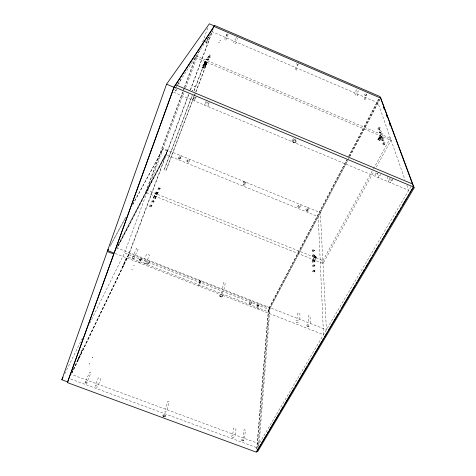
<?xml version="1.0" encoding="UTF-8"?>
<svg xmlns="http://www.w3.org/2000/svg" width="476" height="476" viewBox="0 0 476 476"><rect width="100%" height="100%" fill="white"/><g stroke="black" fill="none" stroke-linecap="round" stroke-linejoin="round"><path stroke-width="0.36" stroke-dasharray="2.38 1.78" d="M299.874 319.372L299.922 314.023L297.22 312.964L297.137 318.307M300.88 204.722L300.856 207.655L298.833 206.828L298.88 203.901M210.446 55.609C209.714 54.46 207.869 55.049 209.94 55.603C212.153 57.846 206.15 57.358 208.875 54.877M209.886 57.072L208.262 56.382M209.006 58.149C208.113 56.168 205.567 58.816 207.494 59.482C209.779 60.172 208.97 57.697 207.357 57.453M208.44 59.637L206.792 58.935M385.048 142.788C384.328 140.718 381.377 143.175 383.329 143.996C385.584 144.811 385.108 142.366 383.412 141.955M384.269 144.204L382.639 143.377M205.995 63.481C205.085 61.428 202.437 64.159 204.43 64.861C206.81 65.545 205.941 63.028 204.287 62.761M383.787 138.879L382.234 138.028L383.787 138.879L382.966 140.319L381.568 139.73L382.401 137.725L381.913 136.297L380.009 135.499L377.855 139.474L379.854 140.575L380.764 138.891A1.803 0.446 -65.2 0 1 381.8 137.957L381.978 138.492L380.068 137.689L379.89 137.153A1.803 0.44 -65.3 0 0 378.86 138.094L377.95 139.777M205.412 65.01L203.71 64.284M296.703 68.02L296.607 70.525L295.346 69.984L295.459 67.485M383.025 140.283L381.413 139.468M204.412 66.277C203.496 64.183 200.801 66.961 202.824 67.675C205.251 68.365 204.347 65.825 202.681 65.539M203.829 67.824L202.098 67.092M292.026 141.628L292.222 137.463M381.377 131.418C380.675 129.466 377.885 131.798 379.729 132.578C381.645 133.292 381.454 130.936 379.818 130.632M380.639 132.786L379.08 132.001M380.223 127.854C379.521 125.926 376.778 128.246 378.61 128.996C380.491 129.704 380.294 127.372 378.682 127.08M379.497 129.204L377.968 128.425M258.016 447.154L269.309 309.418L347.415 160.757M256.707 448.975L268.452 309.245L346.849 159.769M256.915 449.041L268.625 309.15L346.992 159.775M205.239 64.296A0.916 0.881 51.6 0 0 204.037 65.236A0.916 0.881 51.6 0 0 205.483 65.849A0.916 0.881 51.6 0 0 205.239 64.296L205.513 61.517L205.174 61.374L193.851 90.97M380.223 135.737L381.788 136.499L380.223 135.702L381.514 133.429L382.918 133.958L379.854 140.575M244.515 438.39L245.408 430.137L244.051 429.632L243.135 437.878M259.015 304.116L258.492 308.942L257.439 308.537L257.974 303.712M235.233 434.957L235.995 428.894L233.567 427.995L232.776 434.047M252.024 301.385L251.584 304.908L249.716 304.176L250.174 300.665M82.854 348.563L83.11 347.944L82.872 348.533M223.94 289.7L225.303 282.881L223.762 282.274L222.369 289.087M245.443 182.082L244.694 185.83L243.534 185.36L244.301 181.618M206.578 63.659L206.34 64.087L204.317 63.237C205.079 62.041 207.476 63.707 206.126 64.932M207.822 59.976C202.461 56.977 211.398 62.219 206.162 59.268M204.085 64.778C204.329 62.981 206.941 64.105 205.757 65.48M167.022 409.753L169.105 401.839L167.719 401.327L165.612 409.229M200.818 281.381L199.605 285.981L198.534 285.564L199.759 280.965M209.392 35.855L206.138 43.578L208.559 36.593M184.087 88.03L145.579 192.387L323.049 263.502L373.493 172.116M184.349 87.334L195.386 57.417L196.332 55.96L390.278 138.236L391.022 140.355L375.998 167.576M184.533 87.911L146.822 190.019L322.901 260.652L323.049 263.502M184.789 87.215L196.332 55.96M89.732 323.311L124.539 252.929L162.899 149.321L167.546 151.219L117.257 247.455M132.721 204.46L163.161 148.601L184.069 92.13M185.616 87.947L199.557 50.295M202.651 41.93L208.071 27.287M175.424 90.452C175.085 91.547 175.852 89.292 175.495 90.434M188.716 94.028L127.717 256.975L268.238 311.792L347.73 160.537M190.281 89.851L212.183 31.357M71.888 373.184L128.806 254.714L188.918 94.159M190.471 90.077L213.153 29.464M204.085 64.099C209.66 66.688 200.575 64.587 204.085 64.099L204.561 62.796M149.595 206.382L150.065 205.144M151.79 201.889L152.255 200.664M157.473 193.262L157.318 193.595L155.491 192.875L155.646 192.536L157.473 193.262L155.396 198.403L153.564 197.683L154.926 194.363M164.012 170.015L192.28 95.129M153.564 197.683L155.646 192.536M164.577 168.813L192.137 95.813M193.91 91.178L205.174 61.374L204.109 65.468M154.367 196.35C151.654 198.855 156.372 200.473 155.908 196.874M155.997 193.274L156.449 192.072M151.154 207.006A0.839 0.393 20.6 0 0 150.136 206.227A0.839 0.393 20.6 0 0 149.839 206.846A0.839 0.393 20.6 0 0 151.154 207.006L151.624 205.769A0.839 0.393 20.6 0 0 150.6 204.995A0.839 0.393 20.6 0 0 150.303 205.608A0.839 0.393 20.6 0 0 151.624 205.769M156.152 193.982L156.354 193.44M158.014 189.139L158.46 187.955M204.793 65.462L205.049 64.796M157.943 192.673A0.803 0.363 20.8 0 1 156.687 192.506A0.803 0.363 20.8 0 1 156.961 191.941A0.803 0.363 20.8 0 1 157.943 192.673L157.491 193.869A0.803 0.363 20.8 0 1 156.235 193.708A0.803 0.363 20.8 0 1 156.509 193.137L156.723 192.637M205.061 64.944L205.317 64.278M153.326 202.502A0.827 0.387 20.7 0 0 152.32 201.741A0.827 0.387 20.7 0 0 152.028 202.342A0.827 0.387 20.7 0 0 153.326 202.502L153.79 201.277A0.827 0.381 20.7 0 0 152.784 200.521A0.827 0.381 20.7 0 0 152.493 201.116A0.827 0.381 20.7 0 0 153.79 201.277M155.396 198.403L156.753 195.089M165.886 170.765L194.03 96.545M194.256 95.95L207.185 62.219L205.281 61.565L206.953 62.285L205.531 61.517L204.555 64.29M166.439 169.557L207.185 62.219L205.287 65.968M206.197 42.537C205.888 43.429 206.542 41.626 206.221 42.566M159.484 189.734A0.791 0.351 20.9 0 0 158.514 189.014A0.791 0.351 20.9 0 0 158.246 189.567A0.791 0.351 20.9 0 0 159.484 189.734L159.936 188.55A0.797 0.351 20.9 0 0 158.96 187.83A0.797 0.351 20.9 0 0 158.698 188.377A0.797 0.351 20.9 0 0 159.936 188.55M98.514 384.43L100.847 378.819L98.312 377.885L95.956 383.483M149.642 261.389L148.304 264.614L146.376 263.865L147.738 260.64M147.489 259.819L149.482 255.106L146.656 254L144.627 258.7M189.966 159.43L188.889 161.989L186.794 161.132L187.895 158.585M87.697 380.431L91.023 372.887L89.601 372.357L86.251 379.902M141.586 258.242L139.658 262.609L138.57 262.187L140.509 257.819M207.756 106.457L209.148 103.334L205.971 102.001L204.531 105.113M236.358 42.138L235.656 43.721L233.377 42.745L234.103 41.174M157.015 194.012C158.425 192.59 155.569 191.394 155.491 193.411M135.398 255.094L138.308 248.787L136.725 248.163L133.78 254.464M181.225 155.86L179.636 159.305L178.452 158.823L180.059 155.384M71.846 373.19L128.823 254.6L124.539 252.929M71.84 372.214L72.804 370.215M73.126 369.543L129.073 253.351L270.011 308.412L259.117 443.781L71.573 374.475M64.778 373.773L82.836 337.252M116.674 249.269L166.029 154.64L318.23 216.669L323.513 334.652L223.214 295.548M194.125 100.769L196.279 96.64M226.838 38.056L225.743 40.157L224.452 39.603L225.565 37.515M118.316 244.456L167.647 150.315L320.336 212.665L326.411 329.743L117.28 248.02M117.929 245.896L167.82 150.505L163.161 148.601M348.575 156.479L379.658 97.217M348.718 156.485L379.092 98.58M347.76 160.097L379.556 99.579M349.8 156.592L380.562 98.062M192.304 100.008L194.184 96.485M312.22 251.025L312.809 249.93M313.577 251.768A0.773 0.339 28 0 0 312.708 250.959A0.773 0.339 28 0 0 312.411 251.465A0.773 0.339 28 0 0 313.577 251.768L314.172 250.668A0.773 0.333 28 0 0 313.297 249.864A0.773 0.333 28 0 0 313 250.364A0.773 0.333 28 0 0 314.172 250.668M312.333 255.898L312.928 254.791M313.714 256.647A0.785 0.345 28.2 0 0 312.827 255.826A0.785 0.345 28.2 0 0 312.53 256.344A0.785 0.345 28.2 0 0 313.714 256.647L314.315 255.541A0.785 0.345 28.1 0 0 313.428 254.72A0.785 0.345 28.1 0 0 313.125 255.237A0.785 0.345 28.1 0 0 314.315 255.541M312.881 259.581L314.636 256.338L316.373 257.028L315.647 258.801A1.589 0.375 -68.4 0 0 315.011 260.842L314.707 262.193L312.964 261.502L312.881 259.581L314.612 260.265L314.707 262.193M313.041 259.819C310.066 261.913 314.481 264.055 314.475 260.509A0.797 0.357 28.3 0 0 313.571 259.712A0.797 0.357 28.3 0 0 313.25 260.235A0.797 0.357 28.3 0 0 314.457 260.55M314.636 256.338L313.91 258.111A1.589 0.369 -68.4 0 0 313.267 260.158L312.964 261.502M314.916 256.731L315.189 256.237M378.902 138.552L379.235 137.945M314.963 257.683L315.231 257.183M379.134 139.266L379.467 138.653M380.068 137.689L380.485 136.921L380.009 135.499M314.612 260.265L316.373 257.028M110.777 244.735L125.997 216.806M110.105 246.294L126.045 217.002M132.78 204.638L162.899 149.321M312.577 266.042L313.19 264.918M313.993 266.822A0.809 0.363 28.5 0 0 313.083 265.965A0.809 0.363 28.5 0 0 312.774 266.512A0.809 0.363 28.5 0 0 313.993 266.822L314.612 265.691A0.809 0.363 28.5 0 0 313.696 264.834A0.809 0.363 28.5 0 0 313.392 265.388A0.809 0.363 28.5 0 0 314.612 265.691M312.702 271.332L313.321 270.195M314.142 272.123A0.821 0.375 28.7 0 0 313.22 271.243A0.821 0.375 28.7 0 0 312.905 271.814A0.821 0.375 28.7 0 0 314.142 272.123L314.767 270.981A0.821 0.375 28.7 0 0 313.839 270.106A0.821 0.375 28.7 0 0 313.529 270.677A0.821 0.375 28.7 0 0 314.767 270.981M322.901 260.652L373.077 169.492M373.434 168.843L390.278 138.236M410.931 186.509L256.814 447.684L69.317 378.527M174.525 89.434L175.739 87.572M176.144 86.953L177.352 85.091M177.756 84.466L212.046 31.713L378.021 102.893L405.005 179.827M154.51 196.201L156.14 196.766M192.691 90.44L191.995 90.083L192.613 90.44M208.179 60.018C211.094 59.143 202.615 57.792 208.226 60.018M380.354 133.131C383.216 132.477 375.13 130.656 380.395 133.137M128.806 254.714L268.452 309.245M115.305 253.482L219.061 293.93M268.625 309.15L269.309 309.418M314.761 256.368L315.338 256.6M155.95 193.589L156.556 193.833M314.654 256.737L316.391 257.427M314.809 257.32L315.386 257.546M154.319 196.047L154.629 196.171M154.837 196.493L155.444 196.731M313.47 260.051L314.047 260.277M153.819 197.005L155.652 197.73M313.303 260.878L315.047 261.568M154.04 198.587L154.646 198.831M312.423 261.984L313 262.216M313.779 271.058C317.867 271.832 310.965 268.018 313.797 271.058M313.357 255.612C317.355 256.296 310.554 252.744 313.381 255.636M173.597 92.201L292.169 141.687M296.28 143.407L408.682 190.317L406.724 184.724M206.768 59.173L207.441 59.452M382.002 133.542L382.639 133.81M205.781 61.785L206.453 62.064M380.705 135.94L381.335 136.207M204.632 62.398L206.655 63.248M380.485 136.921L382.401 137.725M379.812 137.052L381.716 137.856M204.853 64.474L205.525 64.754M204.585 64.986L205.257 65.272M378.753 138.111L379.384 138.379M378.985 138.825L379.616 139.093M377.855 139.474L379.753 140.271M390.79 140.069L391.105 140.2M195.386 57.417L391.022 140.355M380.157 138.659A0.904 0.821 -22.8 0 0 378.646 138.439A0.904 0.821 -22.8 0 0 379.104 139.783A0.904 0.821 -22.8 0 0 380.157 138.659C380.157 136.707 377.278 137.737 378.45 139.26M365.116 97.36L365.979 100.246L364.741 99.716L363.896 96.836M389.076 177.863L390.528 182.742M387.19 176.465L388.815 182.022M356.917 93.843L357.464 95.926L355.269 94.98L354.745 92.909M378.979 177.917L377.914 173.859L374.892 172.598L375.915 176.644M315.891 257.367C316.522 255.41 313.422 255.642 314.303 257.498M313.749 260.003L313.767 260.324M312.702 261.943L312.714 262.264M308.436 207.804L308.502 211.844L307.365 211.38L307.317 207.346M310.191 323.406L310.078 316.1L308.573 315.511L308.656 322.805M156.509 193.137A0.803 0.363 20.8 0 1 157.491 193.869M298.244 63.57A1.071 1.047 -44.3 0 1 297.714 64.909A1.071 1.047 -44.3 0 1 296.346 64.522A1.071 1.047 -44.3 0 1 296.637 63.124M392.837 179.738A1.529 1.351 -17 0 1 390.79 180.428A1.529 1.351 -17 0 1 390.165 178.619M380.937 174.305A1.743 1.559 -16.4 0 1 378.444 175.489A1.743 1.559 -16.4 0 1 377.968 173.062M196.064 97.074A1.547 1.464 40 0 1 194.035 98.234A1.547 1.464 40 0 1 193.321 95.932M209.244 102.524A1.755 1.672 36 0 1 206.905 103.839A1.755 1.672 36 0 1 206.114 101.221M295.471 138.534A0.97 0.922 -5 0 1 295.257 139.212M293.537 138.736A0.97 0.922 -5 0 1 293.751 138.058M392.474 179.089A0.982 0.869 -17 0 1 391.046 179.982A0.982 0.869 -17 0 1 390.986 178.464M195.529 96.997A0.994 0.94 40 0 1 194.345 97.788A0.994 0.94 40 0 1 193.643 96.479M180.636 79.409A7.384 0.488 -68.8 0 1 178.946 84.21M176.929 89.071A7.384 0.488 -68.8 0 1 176.096 89.327M177.804 84.472A7.384 0.488 -68.8 0 1 179.22 80.974M257.064 305.527C258.022 307.306 258.533 304.122 257.064 305.527M210.297 57.15C207.732 58.423 206.727 54.27 210.297 57.15M384.685 144.311C381.901 145.466 381.181 141.033 384.685 144.311M383.43 140.384C380.818 141.58 379.866 137.142 383.43 140.384M204.263 67.901C201.384 69.27 200.545 64.807 204.263 67.901M314.565 250.626C311.953 251.917 312.464 247.568 314.565 250.626M315.017 265.644C312.066 267.322 312.577 262.092 315.017 265.644M379.884 129.305C377.307 130.341 376.552 126.289 379.884 129.305M194.755 86.811L193.988 86.525L194.755 86.811M207.952 39.942L208.185 39.353L207.964 39.907M77.677 360.314L79.522 356.851L82.235 349.628L77.677 360.314M78.373 357.827L78.641 357.208L78.385 357.791M160.335 188.508C157.538 189.983 158.091 185.592 160.335 188.508M158.353 192.631C155.515 194.154 156.074 189.662 158.353 192.631M154.212 201.229C151.243 202.847 151.904 198.153 154.212 201.229M152.052 205.715C148.792 207.631 149.434 202.252 152.052 205.715M133.732 265.465L134.226 265.656L133.756 265.435M132.292 269.916L131.787 269.761L132.292 269.916M139.813 259.622C140.384 261.633 141.586 258.533 139.813 259.622M92.802 357.286L92.16 357.173L92.802 357.286M89.785 363.962L89.131 363.848L89.785 363.962M122.612 266.953L122.534 267.411L125.991 258.825L122.612 266.953M123.451 264.376L123.647 263.906L123.451 264.376M126.33 258.409L126.521 257.95L126.342 258.373M198.974 282.72C199.474 284.678 200.777 281.655 198.974 282.72M206.858 62.082L205.781 64.95L206.858 62.082M205.549 66.545L203.425 65.92L205.549 66.545M206.959 62.255L205.269 61.594L206.953 62.219M219.335 42.578L218.746 42.352L219.335 42.578M220.483 40.514L219.906 40.264L220.483 40.514M314.582 257.962A0.797 0.684 -1.4 0 0 315.885 257.546A0.797 0.684 -1.4 0 0 314.826 256.79A0.797 0.684 -1.4 0 0 314.582 257.962M154.611 196.749A0.815 0.375 20.8 0 0 155.896 196.921A0.815 0.375 20.8 0 0 154.908 196.171A0.815 0.375 20.8 0 0 154.611 196.749M155.533 193.976A0.821 0.72 24.7 0 0 156.919 194.178A0.821 0.72 24.7 0 0 156.301 192.982A0.821 0.72 24.7 0 0 155.533 193.976M243.581 182.492A0.958 0.881 11.4 0 0 245.217 182.338A0.958 0.881 11.4 0 0 244.206 181.1A0.958 0.881 11.4 0 0 243.581 182.492M306.229 210.261A0.958 0.863 -1.5 0 0 307.788 209.737A0.958 0.863 -1.5 0 0 306.508 208.791A0.958 0.863 -1.5 0 0 306.229 210.261M298.16 207.102A1.095 0.988 -0.2 0 0 299.94 206.501A1.095 0.988 -0.2 0 0 298.47 205.412A1.095 0.988 -0.2 0 0 298.16 207.102M178.94 158.103A0.982 0.892 27.5 0 0 180.6 158.347A0.982 0.892 27.5 0 0 179.886 156.872A0.982 0.892 27.5 0 0 178.94 158.103M187.092 161.525A1.119 1.023 25.6 0 0 188.99 161.804A1.119 1.023 25.6 0 0 188.181 160.12A1.119 1.023 25.6 0 0 187.092 161.525M365.532 95.688A1.089 1.011 -31.1 0 0 366.77 94.29A1.089 1.011 -31.1 0 0 364.961 94.034A1.089 1.011 -31.1 0 0 365.532 95.688M356.81 92.106A1.238 1.16 -31.7 0 0 358.214 90.499A1.238 1.16 -31.7 0 0 356.149 90.208A1.238 1.16 -31.7 0 0 356.81 92.106M226.213 34.766A1.101 1.059 71.6 0 0 227.361 36.277A1.101 1.059 71.6 0 0 228.04 34.528A1.101 1.059 71.6 0 0 226.213 34.766M235.12 38.586A1.25 1.214 73.8 0 0 236.417 40.311A1.25 1.214 73.8 0 0 237.209 38.318A1.25 1.214 73.8 0 0 235.12 38.586M199.468 280.953A0.881 0.738 14.4 0 0 200.955 280.846A0.881 0.738 14.4 0 0 199.997 279.781A0.881 0.738 14.4 0 0 199.468 280.953M257.088 306.169A0.875 0.732 7.4 0 0 258.492 305.747A0.875 0.732 7.4 0 0 257.29 304.926A0.875 0.732 7.4 0 0 257.088 306.169M249.632 303.367A1.006 0.833 8.2 0 0 251.233 302.885A1.006 0.833 8.2 0 0 249.858 301.939A1.006 0.833 8.2 0 0 249.632 303.367M139.569 260.098A0.898 0.75 21.8 0 0 141.086 260.33A0.898 0.75 21.8 0 0 140.396 259.075A0.898 0.75 21.8 0 0 139.569 260.098M147.233 263.317A1.023 0.857 20.8 0 0 148.934 263.186A1.023 0.857 20.8 0 0 147.78 261.937A1.023 0.857 20.8 0 0 147.233 263.317M307.169 326.393A1.309 1.071 2.3 0 0 309.299 325.786A1.309 1.071 2.3 0 0 307.555 324.578A1.309 1.071 2.3 0 0 307.169 326.393M296.167 322.264A1.499 1.226 3.3 0 0 298.595 321.562A1.499 1.226 3.3 0 0 296.59 320.175A1.499 1.226 3.3 0 0 296.167 322.264M132.387 257.891A1.345 1.125 22.6 0 0 134.666 258.242A1.345 1.125 22.6 0 0 133.619 256.35A1.345 1.125 22.6 0 0 132.387 257.891M143.877 262.716A1.535 1.285 21.2 0 0 146.429 262.52A1.535 1.285 21.2 0 0 144.692 260.646A1.535 1.285 21.2 0 0 143.877 262.716M242.004 440.74A1.16 0.851 8.4 0 0 243.849 440.288A1.16 0.851 8.4 0 0 242.254 439.283A1.16 0.851 8.4 0 0 242.004 440.74M232.109 437.212A1.327 0.976 9 0 0 234.216 436.694A1.327 0.976 9 0 0 232.383 435.54A1.327 0.976 9 0 0 232.109 437.212M85.323 382.823A1.196 0.887 19.6 0 0 87.281 382.722A1.196 0.887 19.6 0 0 85.87 381.383A1.196 0.887 19.6 0 0 85.323 382.823M95.438 386.673A1.363 1.011 18.9 0 0 97.675 386.56A1.363 1.011 18.9 0 0 96.081 385.036A1.363 1.011 18.9 0 0 95.438 386.673M297.274 65.92A0.69 0.678 -43.2 0 0 297.768 64.831A0.69 0.678 -43.2 0 0 296.584 64.974A0.69 0.678 -43.2 0 0 297.274 65.92M365.61 95.325A0.696 0.649 -31.1 0 0 366.407 94.426A0.696 0.649 -31.1 0 0 365.247 94.26A0.696 0.649 -31.1 0 0 365.61 95.325M226.57 34.915A0.708 0.684 71.6 0 0 227.308 35.89A0.708 0.684 71.6 0 0 227.742 34.766A0.708 0.684 71.6 0 0 226.57 34.915M164.785 411.859A0.756 0.559 13.8 0 0 166.053 411.805A0.756 0.559 13.8 0 0 165.202 410.966A0.756 0.559 13.8 0 0 164.785 411.859M242.254 440.514A0.75 0.547 8.4 0 0 243.438 440.223A0.75 0.547 8.4 0 0 242.415 439.574A0.75 0.547 8.4 0 0 242.254 440.514M85.62 382.639A0.768 0.571 19.6 0 0 86.882 382.573A0.768 0.571 19.6 0 0 85.977 381.71A0.768 0.571 19.6 0 0 85.62 382.639M243.45 184.266A0.619 0.565 11.4 0 0 244.509 184.164A0.619 0.565 11.4 0 0 243.855 183.367A0.619 0.565 11.4 0 0 243.45 184.266M221.269 292.395A0.845 0.708 11.6 0 0 222.714 292.294A0.845 0.708 11.6 0 0 221.804 291.276A0.845 0.708 11.6 0 0 221.269 292.395M306.449 210.023A0.619 0.553 -1.5 0 0 307.448 209.684A0.619 0.553 -1.5 0 0 306.627 209.077A0.619 0.553 -1.5 0 0 306.449 210.023M179.25 157.984A0.631 0.577 27.5 0 0 180.321 158.145A0.631 0.577 27.5 0 0 179.863 157.193A0.631 0.577 27.5 0 0 179.25 157.984M307.466 326.108A0.845 0.684 2.3 0 0 308.841 325.715A0.845 0.684 2.3 0 0 307.716 324.935A0.845 0.684 2.3 0 0 307.466 326.108M132.804 257.748A0.863 0.726 22.6 0 0 134.268 257.974A0.863 0.726 22.6 0 0 133.595 256.76A0.863 0.726 22.6 0 0 132.804 257.748"/><path stroke-width="0.71" d="M107.267 251.501L113.812 254.047L67.657 381.901L61.821 379.747L107.267 251.501L108.332 249.543M107.594 250.578L166.558 84.181L209.363 23.8L214.456 25.99L174.008 87.292L114.145 253.131L107.594 250.578L108.302 249.281M67.366 382.597L174.109 86.87L214.67 25.472L380.003 96.557L413.579 187.008L256.433 452.2L67.366 382.597L67.925 381.437M61.821 379.747L63.135 377.093M260.896 444.233L256.731 451.26L257.653 451.599L414.18 187.865L380.592 97.61M261.651 442.954L266.572 434.647M267.328 433.374L268.464 431.452M269.22 430.179L279.436 412.924M280.197 411.645L283.22 406.534M283.982 405.26L294.198 388.005M294.953 386.732L296.09 384.81M296.845 383.537L307.062 366.282M307.823 365.009L310.846 359.892M311.607 358.618L312.738 356.702M313.5 355.423L321.824 341.363M322.579 340.09L323.716 338.168M324.471 336.895L327.5 331.784M328.256 330.505L338.472 313.25M339.233 311.976L340.364 310.06M341.125 308.781L355.126 285.142M355.881 283.863L357.018 281.947M357.773 280.667L364.586 269.166M365.342 267.887L367.99 263.418M368.751 262.139L371.774 257.028M372.535 255.749L373.672 253.833M374.428 252.554L379.348 244.248M380.104 242.968L381.24 241.052M381.996 239.773L382.752 238.5M383.507 237.221L384.644 235.305M385.399 234.025L388.428 228.914M389.184 227.635L392.212 222.524M392.968 221.245L395.996 216.134M396.752 214.855L399.406 210.386M400.161 209.107L401.298 207.191M402.053 205.912L406.974 197.605M407.73 196.326L408.866 194.41M409.622 193.131L412.65 188.02M175.495 84.77L412.442 183.95M174.109 86.87L413.579 187.008M166.558 84.181L174.008 87.292M413.025 187.383L414.18 187.865M214.004 26.477L380.562 98.062M383.364 106.969L384.132 109.046M386.179 114.591L386.946 116.674M389.505 123.605L390.266 125.682M220.138 296.346A1.333 1.113 11.6 0 0 222.399 296.191A1.333 1.113 11.6 0 0 220.971 294.59A1.333 1.113 11.6 0 0 220.138 296.346M293.442 142.389A1.529 1.446 -4.5 0 0 295.917 141.479A1.529 1.446 -4.5 0 0 293.87 139.914A1.529 1.446 -4.5 0 0 293.442 142.389M163.322 416.327A1.184 0.881 13.8 0 0 165.309 416.244A1.184 0.881 13.8 0 0 163.982 414.941A1.184 0.881 13.8 0 0 163.322 416.327"/></g></svg>
